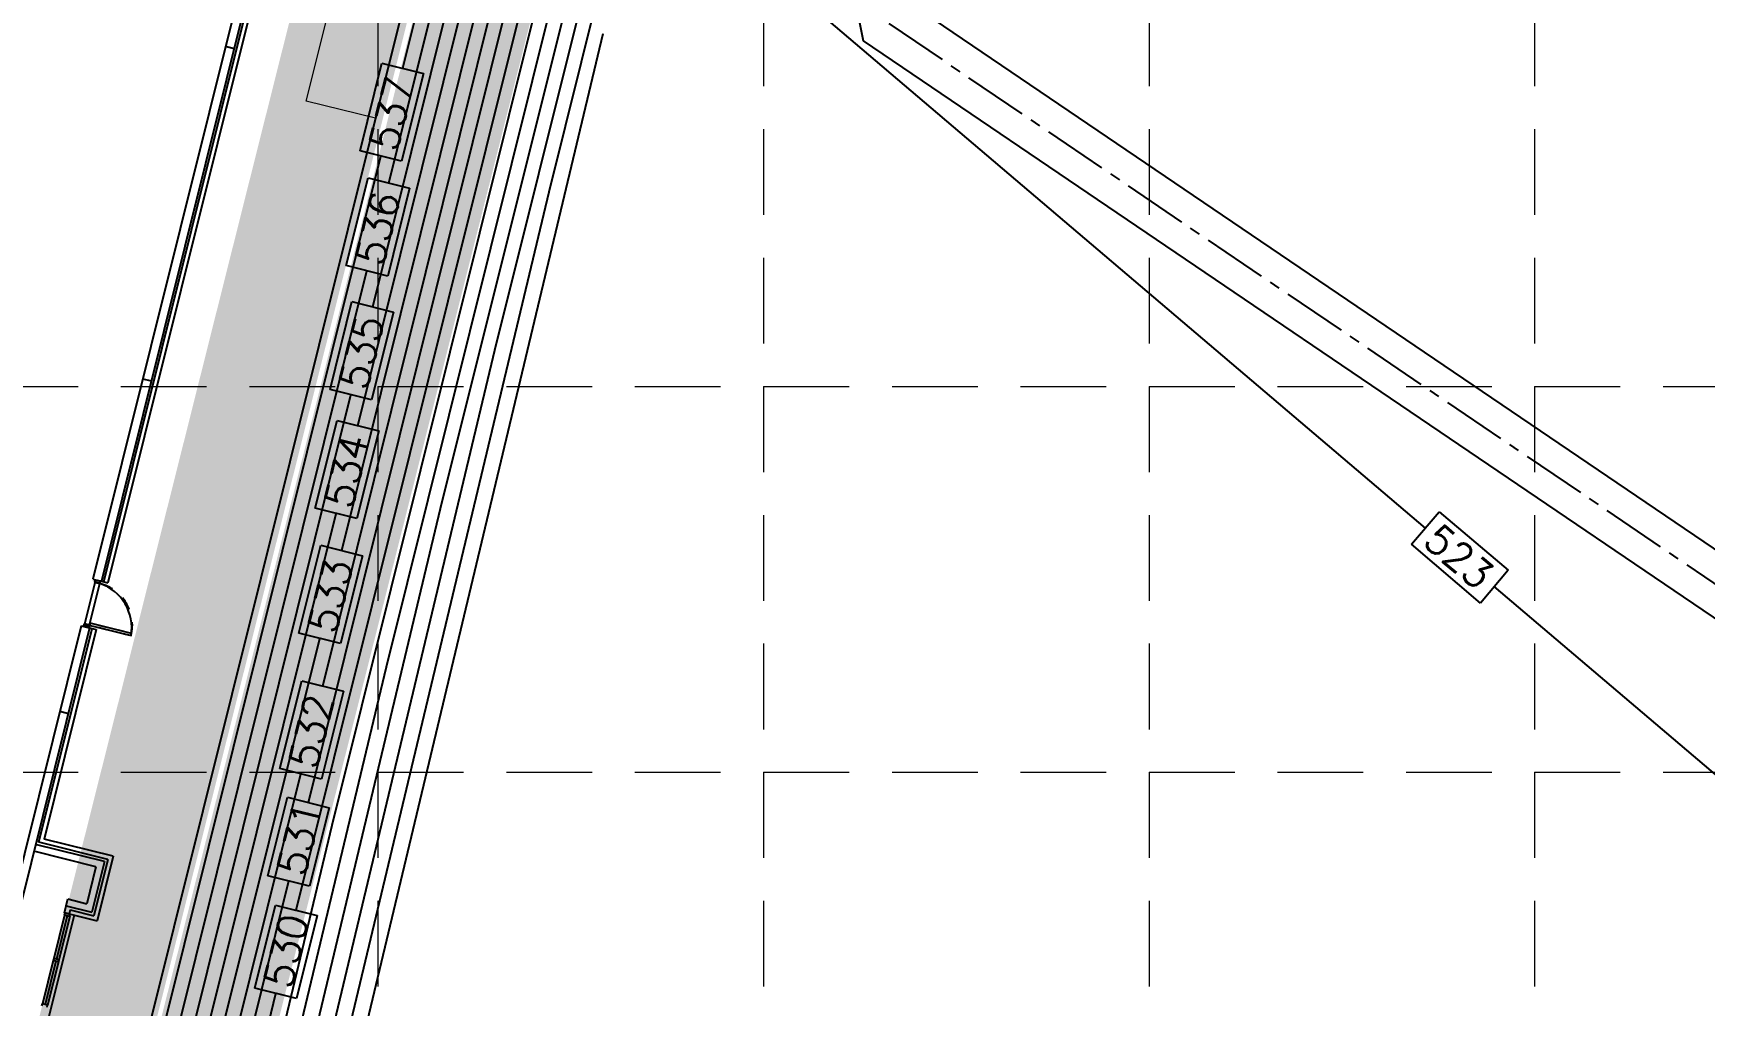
# Model space of a CAD drawing. Header units: feet. Extents: x 2597001 to 2598732, y 7017887 to 7019952.
# Drawn here: x 2597896.2 to 2598013.2, y 7018493.3 to 7018561.3 of the extents above; entities that cross this region are included whole.
import ezdxf

# ---------------------------------------------------------------- set-up
doc = ezdxf.new("R2010")
doc.units = ezdxf.units.FT
doc.header["$LTSCALE"] = 30
doc.header["$MEASUREMENT"] = 0
for name, pattern in [('18358A-BASE-GRAD$0$CENTER2', [1.125, 0.75, -0.125, 0.125, -0.125]), ('18358A-BASE-SITE$0$DOT', [0.0624, 0.0312, -0.0312]), ('HIDDEN', [0.375, 0.25, -0.125])]:
    doc.linetypes.add(name, pattern=pattern)
doc.layers.add('18358A-BASE-SITE$0$A-Sidewalk', color=241, linetype='CONTINUOUS', lineweight=20)
for name, color, linetype in [('18358A-BASE-SITE$0$JCP-A-DOOR', 1, 'CONTINUOUS'), ('18358A-BASE-SITE$0$JCP-A-DOOR-SILL', 1, 'CONTINUOUS'), ('18358A-BASE-SITE$0$JCP-A-GLAZ', 1, 'CONTINUOUS'), ('18358A-BASE-SITE$0$JCP-A-ROOF-ENTR', 1, '18358A-BASE-SITE$0$DOT'), ('18358A-BASE-SITE$0$JCP-A-WALL-FAC1', 1, 'CONTINUOUS'), ('18358A-BASE-SITE$0$JCP-A-WALL-FAC3', 1, 'CONTINUOUS'), ('EROSION BLANKET', 84, 'CONTINUOUS'), ('GRID', 254, 'HIDDEN'), ('LIMITS OF DISTURBANCE', 1, 'HIDDEN'), ('PC', 35, 'CONTINUOUS'), ('STORM', 5, 'CONTINUOUS')]:
    doc.layers.add(name, color=color, linetype=linetype)
doc.styles.add('L0.10-P', font='simplex.shx', dxfattribs={"height": 0.1})

msp = doc.modelspace()

# ---------------------------------------------------------------- linework, layer by layer
at = {"layer": '18358A-BASE-SITE$0$A-Sidewalk', "color": 7}
for p, q in [((2597929.43, 7018592.55), (2597856.77, 7018301.14)), ((2597915.31, 7018556.59), (2597917.73, 7018566.29)), ((2597922.58, 7018565.08), (2597920.16, 7018555.38)), ((2597920.16, 7018555.38), (2597915.31, 7018556.59))]:
    msp.add_line(p, q, dxfattribs=at)
at = {"layer": '18358A-BASE-SITE$0$JCP-A-DOOR', "color": 7, "flags": 128}
for points in [[(2597900.9, 7018522.98), (2597900.58, 7018523.06), (2597900.54, 7018522.9), (2597900.86, 7018522.82), (2597900.9, 7018522.98)], [(2597900.9, 7018522.98), (2597900.58, 7018523.06), (2597900.54, 7018522.9), (2597900.86, 7018522.82), (2597900.9, 7018522.98)], [(2597900.1, 7018519.75), (2597899.77, 7018519.83), (2597899.81, 7018519.99), (2597903.04, 7018519.19), (2597903.08, 7018519.33), (2597900.17, 7018520.05), (2597900.1, 7018519.75), (2597899.77, 7018519.83)]]:
    msp.add_lwpolyline(points, dxfattribs=at)
at = {"layer": '18358A-BASE-SITE$0$JCP-A-DOOR', "color": 7}
msp.add_arc((2597899.83, 7018519.73), 3.26, 350.4651, 71.5352, dxfattribs=at)
at = {"layer": '18358A-BASE-SITE$0$JCP-A-DOOR-SILL', "color": 7}
for p, q in [((2597899.76, 7018519.82), (2597900.58, 7018523.09)), ((2597900.09, 7018519.74), (2597900.9, 7018523.01))]:
    msp.add_line(p, q, dxfattribs=at)
at = {"layer": '18358A-BASE-SITE$0$JCP-A-GLAZ', "color": 7}
for p, q in [((2597898.38, 7018499.61), (2597897.63, 7018496.58)), ((2597898.56, 7018499.56), (2597897.81, 7018496.53)), ((2597898.75, 7018499.52), (2597897.99, 7018496.49)), ((2597898.38, 7018499.61), (2597898.42, 7018499.75)), ((2597898.75, 7018499.52), (2597898.38, 7018499.61)), ((2597898.78, 7018499.66), (2597898.42, 7018499.75)), ((2597898.75, 7018499.52), (2597898.78, 7018499.66)), ((2597897.59, 7018496.44), (2597896.84, 7018493.41)), ((2597897.77, 7018496.39), (2597897.02, 7018493.36)), ((2597897.95, 7018496.35), (2597897.2, 7018493.32)), ((2597897.63, 7018496.58), (2597897.59, 7018496.44)), ((2597897.95, 7018496.35), (2597897.59, 7018496.44)), ((2597897.99, 7018496.49), (2597897.63, 7018496.58)), ((2597897.99, 7018496.49), (2597897.95, 7018496.35)), ((2597896.8, 7018493.27), (2597896.84, 7018493.41)), ((2597897.2, 7018493.32), (2597896.84, 7018493.41)), ((2597897.16, 7018493.18), (2597897.2, 7018493.32))]:
    msp.add_line(p, q, dxfattribs=at)
at = {"layer": '18358A-BASE-SITE$0$JCP-A-ROOF-ENTR', "color": 7}
for p, q in [((2597900.5, 7018522.91), (2597900.53, 7018523.05)), ((2597900.86, 7018522.82), (2597900.5, 7018522.91)), ((2597900.9, 7018522.96), (2597900.53, 7018523.05)), ((2597900.86, 7018522.82), (2597900.9, 7018522.96)), ((2597899.74, 7018519.86), (2597899.77, 7018520)), ((2597900.1, 7018519.77), (2597899.74, 7018519.86)), ((2597900.14, 7018519.91), (2597899.77, 7018520)), ((2597900.1, 7018519.77), (2597900.14, 7018519.91))]:
    msp.add_line(p, q, dxfattribs=at)
at = {"layer": '18358A-BASE-SITE$0$JCP-A-ROOF-ENTR', "color": 7, "flags": 128}
msp.add_lwpolyline([(2597903.08, 7018519.33), (2597900.17, 7018520.05), (2597900.14, 7018519.91), (2597903.04, 7018519.19), (2597903.08, 7018519.33)], dxfattribs=at)
at = {"layer": '18358A-BASE-SITE$0$JCP-A-ROOF-ENTR', "color": 7}
msp.add_arc((2597900.14, 7018519.92), 2.99, 345.8864, 76.1139, dxfattribs=at)
at = {"layer": '18358A-BASE-SITE$0$JCP-A-WALL-FAC1', "color": 7}
for p, q in [((2597901.14, 7018522.95), (2597914.66, 7018577.18)), ((2597896.59, 7018504.72), (2597900.32, 7018519.67)), ((2597901.19, 7018503.37), (2597896.36, 7018504.57)), ((2597901.42, 7018503.52), (2597896.59, 7018504.72)), ((2597900.58, 7018503.01), (2597896.24, 7018504.09)), ((2597901.19, 7018503.37), (2597900.3, 7018499.82)), ((2597901.42, 7018503.52), (2597900.44, 7018499.58)), ((2597900.58, 7018503.01), (2597899.94, 7018500.42)), ((2597898.37, 7018499.78), (2597898.61, 7018500.75)), ((2597898.61, 7018500.75), (2597899.94, 7018500.42)), ((2597898.7, 7018499.7), (2597898.37, 7018499.78)), ((2597898.49, 7018500.27), (2597900.3, 7018499.82)), ((2597898.78, 7018499.99), (2597898.7, 7018499.7)), ((2597898.78, 7018499.99), (2597900.44, 7018499.58))]:
    msp.add_line(p, q, dxfattribs=at)
at = {"layer": '18358A-BASE-SITE$0$JCP-A-WALL-FAC3', "color": 7}
for p, q in [((2597917.02, 7018589.92), (2597900.37, 7018523.14)), ((2597917.75, 7018590.36), (2597900.96, 7018522.99)), ((2597914.87, 7018576.81), (2597901.42, 7018522.87)), ((2597909.66, 7018560.42), (2597910.25, 7018560.27)), ((2597903.86, 7018537.15), (2597904.45, 7018537)), ((2597900.37, 7018523.14), (2597901.42, 7018522.87)), ((2597899.55, 7018519.86), (2597873.61, 7018415.82)), ((2597900.14, 7018519.72), (2597874.2, 7018415.67)), ((2597900.6, 7018519.6), (2597896.95, 7018504.94)), ((2597899.55, 7018519.86), (2597900.6, 7018519.6)), ((2597898.06, 7018513.89), (2597898.65, 7018513.74)), ((2597901.79, 7018503.74), (2597896.95, 7018504.94)), ((2597901.79, 7018503.74), (2597900.66, 7018499.21)), ((2597899.05, 7018499.61), (2597896.63, 7018489.92)), ((2597898.7, 7018499.7), (2597900.66, 7018499.21))]:
    msp.add_line(p, q, dxfattribs=at)
at = {"layer": 'EROSION BLANKET', "const_width": 8, "flags": 128}
msp.add_lwpolyline([(2597928.06, 7018601.14), (2597849.83, 7018290.03)], dxfattribs=at)
at = {"layer": 'GRID', "color": 252, "linetype": 'HIDDEN', "lineweight": 0, "ltscale": 0.8}
for p, q in [((2597920.33, 7018941.62), (2597920.33, 7017996.5)), ((2597947.33, 7018941.62), (2597947.33, 7017996.5)), ((2597974.33, 7018941.62), (2597974.33, 7017996.5)), ((2598001.33, 7018941.62), (2598001.33, 7017996.5)), ((2597029.33, 7018536.62), (2598703.33, 7018536.62)), ((2597029.33, 7018509.62), (2598703.33, 7018509.62))]:
    msp.add_line(p, q, dxfattribs=at)
at = {"layer": 'LIMITS OF DISTURBANCE', "ltscale": 4, "const_width": 8, "flags": 128}
msp.add_lwpolyline([(2597813.14, 7018291.7), (2597853.75, 7018272.39), (2597938.45, 7018608.01), (2597851.65, 7018629.15), (2597842.88, 7018633.29, 0.129469), (2597672.69, 7018674.15), (2597664.73, 7018675.69), (2597590.03, 7018693.84), (2597544.64, 7018515.12), (2597438.53, 7018464.67), (2597389.52, 7018413.38), (2597469.13, 7018378.04), (2597806.06, 7018293.63)], format="xyb", close=True, dxfattribs=at)
at = {"layer": 'PC', "color": 35, "linetype": 'Continuous', "extrusion": (0.970296, -0.241922, 0)}
for p, q in [((2597918.93, 7018533.87, 534), (2597929.38, 7018575.79, 534)), ((2597918.93, 7018533.87, 534), (2597929.38, 7018575.79, 534)), ((2597922.07, 7018558.89, 537), (2597926.51, 7018576.71, 537)), ((2597922.07, 7018558.89, 537), (2597926.51, 7018576.71, 537)), ((2597915.46, 7018507.5, 531), (2597932.25, 7018574.86, 531)), ((2597915.46, 7018507.5, 531), (2597932.25, 7018574.86, 531)), ((2597917.79, 7018525.14, 533), (2597930.34, 7018575.48, 533)), ((2597917.79, 7018525.14, 533), (2597930.34, 7018575.48, 533)), ((2597924.72, 7018528.07, 527), (2597936.08, 7018573.63, 527)), ((2597924.72, 7018528.07, 527), (2597936.08, 7018573.63, 527)), ((2597928.52, 7018539.15, 526), (2597937.04, 7018573.33, 526)), ((2597928.52, 7018539.15, 526), (2597937.04, 7018573.33, 526)), ((2597919.08, 7018553.1, 537), (2597920.61, 7018559.25, 537)), ((2597919.08, 7018553.1, 537), (2597920.61, 7018559.25, 537)), ((2597923.52, 7018558.52, 537), (2597921.99, 7018552.38, 537)), ((2597923.52, 7018558.52, 537), (2597921.99, 7018552.38, 537)), ((2597918.11, 7018545.07, 536), (2597919.64, 7018551.22, 536)), ((2597918.11, 7018545.07, 536), (2597919.64, 7018551.22, 536)), ((2597922.55, 7018550.49, 536), (2597921.02, 7018544.34, 536)), ((2597922.55, 7018550.49, 536), (2597921.02, 7018544.34, 536)), ((2597890.55, 7018428.33, 536), (2597919.56, 7018544.71, 536)), ((2597890.55, 7018428.33, 536), (2597919.56, 7018544.71, 536)), ((2597916.98, 7018536.4, 535), (2597918.51, 7018542.55, 535)), ((2597916.98, 7018536.4, 535), (2597918.51, 7018542.55, 535)), ((2597921.43, 7018541.82, 535), (2597919.89, 7018535.68, 535)), ((2597921.43, 7018541.82, 535), (2597919.89, 7018535.68, 535)), ((2597915.94, 7018528.09, 534), (2597917.48, 7018534.24, 534)), ((2597915.94, 7018528.09, 534), (2597917.48, 7018534.24, 534)), ((2597920.39, 7018533.51, 534), (2597918.85, 7018527.37, 534)), ((2597920.39, 7018533.51, 534), (2597918.85, 7018527.37, 534)), ((2597914.8, 7018519.35, 533), (2597916.33, 7018525.5, 533)), ((2597914.8, 7018519.35, 533), (2597916.33, 7018525.5, 533)), ((2597919.24, 7018524.77, 533), (2597917.71, 7018518.63, 533)), ((2597919.24, 7018524.77, 533), (2597917.71, 7018518.63, 533)), ((2597913.47, 7018509.87, 532), (2597915, 7018516.01, 532)), ((2597913.47, 7018509.87, 532), (2597915, 7018516.01, 532)), ((2597917.91, 7018515.29, 532), (2597916.38, 7018509.14, 532)), ((2597917.91, 7018515.29, 532), (2597916.38, 7018509.14, 532)), ((2597905.74, 7018472.66, 532), (2597914.92, 7018509.5, 532)), ((2597905.74, 7018472.66, 532), (2597914.92, 7018509.5, 532)), ((2597912.63, 7018502.37, 531), (2597914, 7018507.87, 531)), ((2597912.63, 7018502.37, 531), (2597914, 7018507.87, 531)), ((2597916.91, 7018507.14, 531), (2597915.54, 7018501.64, 531)), ((2597916.91, 7018507.14, 531), (2597915.54, 7018501.64, 531)), ((2597911.7, 7018494.5, 530), (2597913.16, 7018500.32, 530)), ((2597911.7, 7018494.5, 530), (2597913.16, 7018500.32, 530)), ((2597916.07, 7018499.6, 530), (2597914.62, 7018493.78, 530)), ((2597916.07, 7018499.6, 530), (2597914.62, 7018493.78, 530))]:
    msp.add_line(p, q, dxfattribs=at)
at = {"layer": 'PC', "color": 35, "linetype": 'Continuous'}
for p, q in [((2597919.97, 7018542.19, 535), (2597928.42, 7018576.09, 535)), ((2597919.97, 7018542.19, 535), (2597928.42, 7018576.09, 535)), ((2597921.1, 7018550.85, 536), (2597927.47, 7018576.4, 536)), ((2597921.1, 7018550.85, 536), (2597927.47, 7018576.4, 536)), ((2597916.46, 7018515.65, 532), (2597931.3, 7018575.17, 532)), ((2597916.46, 7018515.65, 532), (2597931.3, 7018575.17, 532)), ((2597917.13, 7018505.91, 529), (2597934.17, 7018574.25, 529)), ((2597917.13, 7018505.91, 529), (2597934.17, 7018574.25, 529)), ((2597920.93, 7018516.99, 528), (2597935.12, 7018573.94, 528)), ((2597920.93, 7018516.99, 528), (2597935.12, 7018573.94, 528)), ((2597914.61, 7018499.96, 530), (2597932.62, 7018572.17, 530)), ((2597914.61, 7018499.96, 530), (2597932.62, 7018572.17, 530)), ((2597993.68, 7018526.71, 523), (2597939.91, 7018572.4, 523)), ((2597993.68, 7018526.71, 523), (2597939.91, 7018572.4, 523)), ((2597882.95, 7018406.17, 538), (2597922.4, 7018564.36, 538)), ((2597882.95, 7018406.17, 538), (2597922.4, 7018564.36, 538)), ((2597932.32, 7018550.24, 525), (2597935.81, 7018564.24, 525)), ((2597932.32, 7018550.24, 525), (2597935.81, 7018564.24, 525)), ((2597920.61, 7018559.25, 537), (2597923.52, 7018558.52, 537)), ((2597920.61, 7018559.25, 537), (2597923.52, 7018558.52, 537)), ((2597886.75, 7018417.25, 537), (2597920.53, 7018552.74, 537)), ((2597886.75, 7018417.25, 537), (2597920.53, 7018552.74, 537)), ((2597921.99, 7018552.38, 537), (2597919.08, 7018553.1, 537)), ((2597921.99, 7018552.38, 537), (2597919.08, 7018553.1, 537)), ((2597919.64, 7018551.22, 536), (2597922.55, 7018550.49, 536)), ((2597919.64, 7018551.22, 536), (2597922.55, 7018550.49, 536)), ((2597921.02, 7018544.34, 536), (2597918.11, 7018545.07, 536)), ((2597921.02, 7018544.34, 536), (2597918.11, 7018545.07, 536)), ((2597918.51, 7018542.55, 535), (2597921.43, 7018541.82, 535)), ((2597918.51, 7018542.55, 535), (2597921.43, 7018541.82, 535)), ((2597894.35, 7018439.41, 535), (2597918.44, 7018536.04, 535)), ((2597894.35, 7018439.41, 535), (2597918.44, 7018536.04, 535)), ((2597919.89, 7018535.68, 535), (2597916.98, 7018536.4, 535)), ((2597919.89, 7018535.68, 535), (2597916.98, 7018536.4, 535)), ((2597917.48, 7018534.24, 534), (2597920.39, 7018533.51, 534)), ((2597917.48, 7018534.24, 534), (2597920.39, 7018533.51, 534)), ((2597898.14, 7018450.5, 534), (2597917.4, 7018527.73, 534)), ((2597898.14, 7018450.5, 534), (2597917.4, 7018527.73, 534)), ((2597912.22, 7018475.77, 527), (2597924.72, 7018528.07, 527)), ((2597912.22, 7018475.77, 527), (2597924.72, 7018528.07, 527)), ((2597918.85, 7018527.37, 534), (2597915.94, 7018528.09, 534)), ((2597918.85, 7018527.37, 534), (2597915.94, 7018528.09, 534)), ((2597994.65, 7018527.85, 523), (2597999.48, 7018523.75, 523)), ((2597994.65, 7018527.85, 523), (2597999.48, 7018523.75, 523)), ((2597916.33, 7018525.5, 533), (2597919.24, 7018524.77, 533)), ((2597916.33, 7018525.5, 533), (2597919.24, 7018524.77, 533)), ((2597997.53, 7018521.46, 523), (2597992.71, 7018525.57, 523)), ((2597997.53, 7018521.46, 523), (2597992.71, 7018525.57, 523)), ((2597901.94, 7018461.58, 533), (2597916.25, 7018518.99, 533)), ((2597901.94, 7018461.58, 533), (2597916.25, 7018518.99, 533)), ((2597917.71, 7018518.63, 533), (2597914.8, 7018519.35, 533)), ((2597917.71, 7018518.63, 533), (2597914.8, 7018519.35, 533)), ((2597913.08, 7018484.16, 528), (2597920.93, 7018516.99, 528)), ((2597913.08, 7018484.16, 528), (2597920.93, 7018516.99, 528)), ((2597915, 7018516.01, 532), (2597917.91, 7018515.29, 532)), ((2597915, 7018516.01, 532), (2597917.91, 7018515.29, 532)), ((2597916.38, 7018509.14, 532), (2597913.47, 7018509.87, 532)), ((2597916.38, 7018509.14, 532), (2597913.47, 7018509.87, 532)), ((2597914, 7018507.87, 531), (2597916.91, 7018507.14, 531)), ((2597914, 7018507.87, 531), (2597916.91, 7018507.14, 531)), ((2597913.75, 7018491.78, 529), (2597917.13, 7018505.91, 529)), ((2597913.75, 7018491.78, 529), (2597917.13, 7018505.91, 529)), ((2597909.53, 7018483.74, 531), (2597914.09, 7018502.01, 531)), ((2597909.53, 7018483.74, 531), (2597914.09, 7018502.01, 531)), ((2597915.54, 7018501.64, 531), (2597912.63, 7018502.37, 531)), ((2597915.54, 7018501.64, 531), (2597912.63, 7018502.37, 531)), ((2597913.16, 7018500.32, 530), (2597916.07, 7018499.6, 530)), ((2597913.16, 7018500.32, 530), (2597916.07, 7018499.6, 530)), ((2597914.62, 7018493.78, 530), (2597911.7, 7018494.5, 530)), ((2597914.62, 7018493.78, 530), (2597911.7, 7018494.5, 530))]:
    msp.add_line(p, q, dxfattribs=at)
at = {"layer": 'PC', "color": 35, "linetype": 'Continuous', "extrusion": (0.972589, -0.232529, 0)}
for p, q in [((2597909.83, 7018451.39, 524), (2597936.11, 7018561.32, 524)), ((2597909.83, 7018451.39, 524), (2597936.11, 7018561.32, 524)), ((2597910.64, 7018459.58, 525), (2597932.32, 7018550.24, 525)), ((2597910.64, 7018459.58, 525), (2597932.32, 7018550.24, 525)), ((2597911.41, 7018467.61, 526), (2597928.52, 7018539.15, 526)), ((2597911.41, 7018467.61, 526), (2597928.52, 7018539.15, 526)), ((2597879.41, 7018352.94, 530), (2597913.17, 7018494.14, 530)), ((2597879.41, 7018352.94, 530), (2597913.17, 7018494.14, 530))]:
    msp.add_line(p, q, dxfattribs=at)
at = {"layer": 'PC', "color": 35, "linetype": 'Continuous', "extrusion": (0.762008, -0.647568, 0)}
for p, q in [((2597992.71, 7018525.57, 523), (2597994.65, 7018527.85, 523)), ((2597992.71, 7018525.57, 523), (2597994.65, 7018527.85, 523)), ((2597999.48, 7018523.75, 523), (2597997.53, 7018521.46, 523)), ((2597999.48, 7018523.75, 523), (2597997.53, 7018521.46, 523))]:
    msp.add_line(p, q, dxfattribs=at)
at = {"layer": 'PC', "color": 35, "linetype": 'Continuous', "extrusion": (-0.647568, -0.762008, 0)}
msp.add_line((2598027.5, 7018497.97, 523), (2597998.5, 7018522.61, 523), dxfattribs=at)
msp.add_line((2598027.5, 7018497.97, 523), (2597998.5, 7018522.61, 523), dxfattribs=at)
at = {"layer": 'STORM', "color": 170}
for p, q in [((2597951.61, 7018574.27), (2597954.31, 7018560.81)), ((2597951.61, 7018574.27), (2597954.31, 7018560.81)), ((2597957.91, 7018563.2), (2598027.23, 7018516.22)), ((2597957.91, 7018563.2), (2598027.23, 7018516.22)), ((2597954.31, 7018560.81), (2598026.36, 7018511.97)), ((2597954.31, 7018560.81), (2598026.36, 7018511.97))]:
    msp.add_line(p, q, dxfattribs=at)
at = {"layer": 'STORM', "linetype": '18358A-BASE-GRAD$0$CENTER2', "ltscale": 0.2}
msp.add_line((2597956.11, 7018562.01), (2598026.8, 7018514.1), dxfattribs=at)
msp.add_line((2597956.11, 7018562.01), (2598026.8, 7018514.1), dxfattribs=at)

# ---------------------------------------------------------------- texts
at = {"layer": 'PC', "color": 35, "style": 'L0.10-P'}
for s, rotation, p in [('537', 76, (2597921.63, 7018552.98, 537)), ('537', 76, (2597921.63, 7018552.98, 537)), ('536', 76, (2597920.66, 7018544.95, 536)), ('536', 76, (2597920.66, 7018544.95, 536)), ('535', 76, (2597919.53, 7018536.28, 535)), ('535', 76, (2597919.53, 7018536.28, 535)), ('534', 76, (2597918.49, 7018527.97, 534)), ('534', 76, (2597918.49, 7018527.97, 534)), ('523', 319.6415, (2597993.41, 7018525.62, 523)), ('523', 319.6415, (2597993.41, 7018525.62, 523)), ('533', 76, (2597917.35, 7018519.23, 533)), ('533', 76, (2597917.35, 7018519.23, 533)), ('532', 76, (2597916.01, 7018509.75, 532)), ('532', 76, (2597916.01, 7018509.75, 532)), ('531', 76, (2597915.18, 7018502.25, 531)), ('531', 76, (2597915.18, 7018502.25, 531)), ('530', 76, (2597914.25, 7018494.38, 530)), ('530', 76, (2597914.25, 7018494.38, 530))]:
    msp.add_text(s, height=2, rotation=rotation, dxfattribs=at).set_placement(p)

doc.saveas('drawing.dxf')
